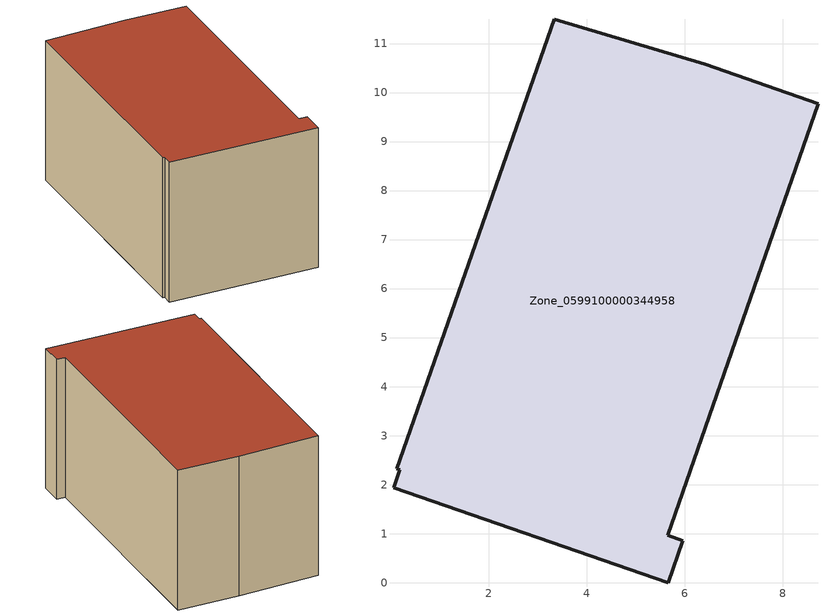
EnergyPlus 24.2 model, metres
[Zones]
Zone_0599100000344958
 floor ground (C_G): 3.34,11.49 6.42,10.57 8.72,9.77 5.65,0.97 5.96,0.85 5.66,0 0.06,1.94 0.19,2.3 0.13,2.32 z0
 wall outside (C_F): 0.06,1.94 5.66,0 5.96,0.85 5.65,0.97 8.72,9.77 6.42,10.57 3.34,11.49 0.13,2.32 0.19,2.3 0.06,1.94 z0:5.7
 roof outside (C_R): 0.19,2.3 0.06,1.94 5.66,0 5.96,0.85 5.65,0.97 8.72,9.77 6.42,10.57 3.34,11.49 0.13,2.32 z5.7
[BUILDING]
Pand.0599100000344958: North Axis=0; Terrain=City; Loads Convergence Tolerance Value=0.04; Temperature Convergence Tolerance Value=0.4; Solar Distribution=FullExterior; Maximum Number of Warmup Days=25; Minimum Number of Warmup Days=1
[Site:Location]
Rotterdam.The.Hague.AP_ZH_NLD Design_Conditions: Latitude=51.96; Longitude=4.45; Time Zone=1; Elevation=-4.5
[SITE:GROUNDTEMPERATURE:BUILDINGSURFACE]
18, 18, 18, 18, 18, 18, 18, 18, 18, 18, 18, 18
[MATERIAL] Thermal Absorptance=0.9; Solar Absorptance=0.7; Visible Absorptance=0.7
Name | Roughness | Thickness | Conductivity | Density | Specific Heat
G.TC.1992-2005 | MediumSmooth | 0.15 | 0.06 | 540 | 1210
F.TC.1992-2005 | Rough | 0.3 | 0.12 | 1920 | 840
R.TC.1992-2005 | MediumRough | 0.2 | 0.08 | 1500 | 1000
[CONSTRUCTION]
C_G: G.TC.1992-2005
C_F: F.TC.1992-2005
C_R: R.TC.1992-2005
[ZONE]
Zone_0599100000344958: Type=1; Multiplier=1; Ceiling Height=Autocalculate; Volume=Autocalculate; Floor Area=autocalculate; Part of Total Floor Area=Yes
[ZONEINFILTRATION:DESIGNFLOWRATE]
Infil_Zone_0599100000344958: Zone or ZoneList or Space or SpaceList=Zone_0599100000344958; Schedule=AlwaysOn; Design Flow Rate Calculation Method=Flow/Area; Flow Rate per Floor Area=0.0015; Constant Term Coefficient=1; Temperature Term Coefficient=0; Velocity Term Coefficient=0; Velocity Squared Term Coefficient=0
[HVACTEMPLATE:ZONE:IDEALLOADSAIRSYSTEM]
Zone_0599100000344958: Maximum Heating Supply Air Temperature=50; Minimum Cooling Supply Air Temperature=13; Maximum Heating Supply Air Humidity Ratio=0.0156; Minimum Cooling Supply Air Humidity Ratio=0.0077; Heating Limit=NoLimit; Cooling Limit=NoLimit; Dehumidification Control Type=ConstantSensibleHeatRatio; Cooling Sensible Heat Ratio=0.7; Dehumidification Setpoint=60; Humidification Control Type=None; Humidification Setpoint=30; Outdoor Air Method=None; Outdoor Air Flow Rate per Person=0.00944; Outdoor Air Flow Rate per Zone Floor Area=0; Outdoor Air Flow Rate per Zone=0; Demand Controlled Ventilation Type=None; Outdoor Air Economizer Type=NoEconomizer; Heat Recovery Type=None; Sensible Heat Recovery Effectiveness=0.7; Latent Heat Recovery Effectiveness=0.65
[ZONECONTROL:THERMOSTAT]
ThermostatControl_Zone_0599100000344958: Zone or ZoneList=Zone_0599100000344958; Control Type Schedule=DualSetpointControlType; Control 1=Thermostat_Zone_0599100000344958; Temperature Difference Between Cutout And Setpoint=0
[THERMOSTATSETPOINT:DUALSETPOINT]
Thermostat_Zone_0599100000344958: Heating Setpoint Temperature Schedule=HeatingSetpoint_Zone_0599100000344958; Cooling Setpoint Temperature Schedule=CoolingSetpoint_Zone_0599100000344958
[SCHEDULE:COMPACT]
HeatingSetpoint_Zone_0599100000344958: Through: 12/31, For: AllDays, Until: 24:00, 21
CoolingSetpoint_Zone_0599100000344958: Through: 12/31, For: AllDays, Until: 24:00, 24
DualSetpointControlType: Through: 12/31, For: AllDays, Until: 24:00, 4
AlwaysOn: Through: 12/31, For: AllDays, Until: 24:00, 1
